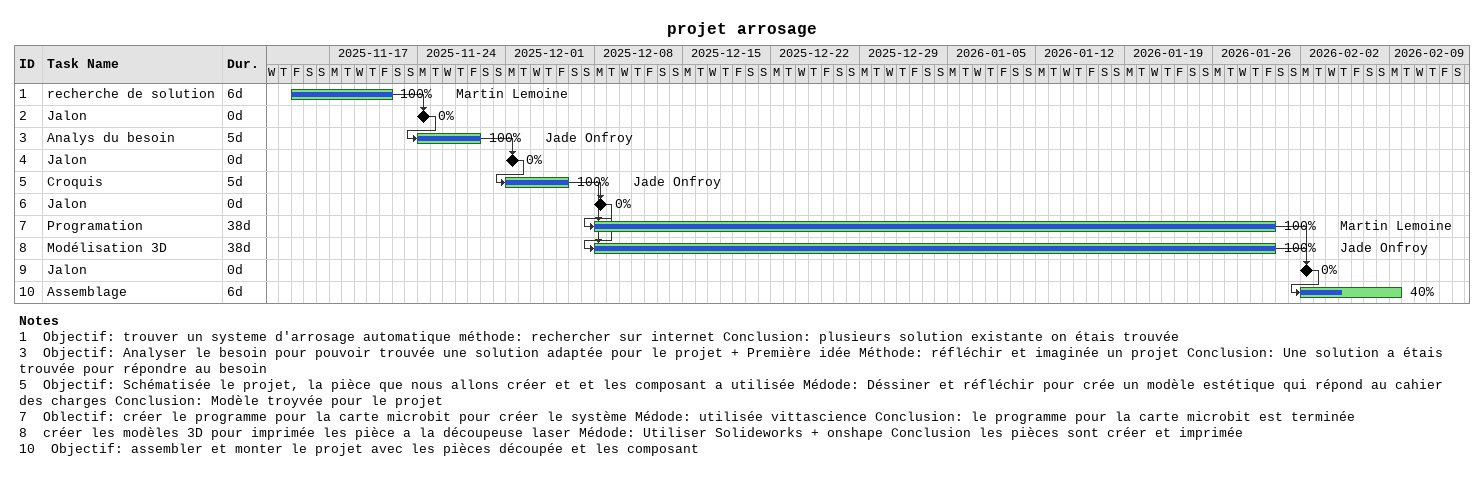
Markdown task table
projet arrosage

| ID | Task | Duration | Start | Finish | Predecessors | Resources | % complete |
|---|---|---|---|---|---|---|---|
| 1 | recherche de solution | 6d | 2025-11-14 | 2025-11-21 |  | Martin Lemoine | 100 |
| 2 | Jalon | 0d | 2025-11-24 | 2025-11-24 | 1 |  | 0 |
| 3 | Analys du besoin | 5d | 2025-11-24 | 2025-11-28 | 2 | Jade Onfroy | 100 |
| 4 | Jalon | 0d | 2025-12-01 | 2025-12-01 | 3 |  | 0 |
| 5 | Croquis | 5d | 2025-12-01 | 2025-12-05 | 4 | Jade Onfroy | 100 |
| 6 | Jalon | 0d | 2025-12-08 | 2025-12-08 | 5 |  | 0 |
| 7 | Programation | 38d | 2025-12-08 | 2026-01-30 | 5, 6 | Martin Lemoine | 100 |
| 8 | Modélisation 3D | 38d | 2025-12-08 | 2026-01-30 | 5, 6 | Jade Onfroy | 100 |
| 9 | Jalon | 0d | 2026-02-02 | 2026-02-02 | 7, 8 |  | 0 |
| 10 | Assemblage | 6d | 2026-02-02 | 2026-02-09 | 9 |  | 40 |

Notes
- 1: Objectif: trouver un systeme d'arrosage automatique méthode: rechercher sur internet Conclusion: plusieurs solution existante on étais trouvée
- 3: Objectif: Analyser le besoin pour pouvoir trouvée une solution adaptée pour le projet + Première idée Méthode: réfléchir et imaginée un projet Conclusion: Une solution a étais trouvée pour répondre au besoin
- 5: Objectif: Schématisée le projet, la pièce que nous allons créer et et les composant a utilisée Médode: Déssiner et réfléchir pour crée un modèle estétique qui répond au cahier des charges Conclusion: Modèle troyvée pour le projet
- 7: Oblectif: créer le programme pour la carte microbit pour créer le système Médode: utilisée vittascience Conclusion: le programme pour la carte microbit est terminée
- 8: créer les modèles 3D pour imprimée les pièce a la découpeuse laser Médode: Utiliser Solideworks + onshape Conclusion les pièces sont créer et imprimée
- 10: Objectif: assembler et monter le projet avec les pièces découpée et les composant
